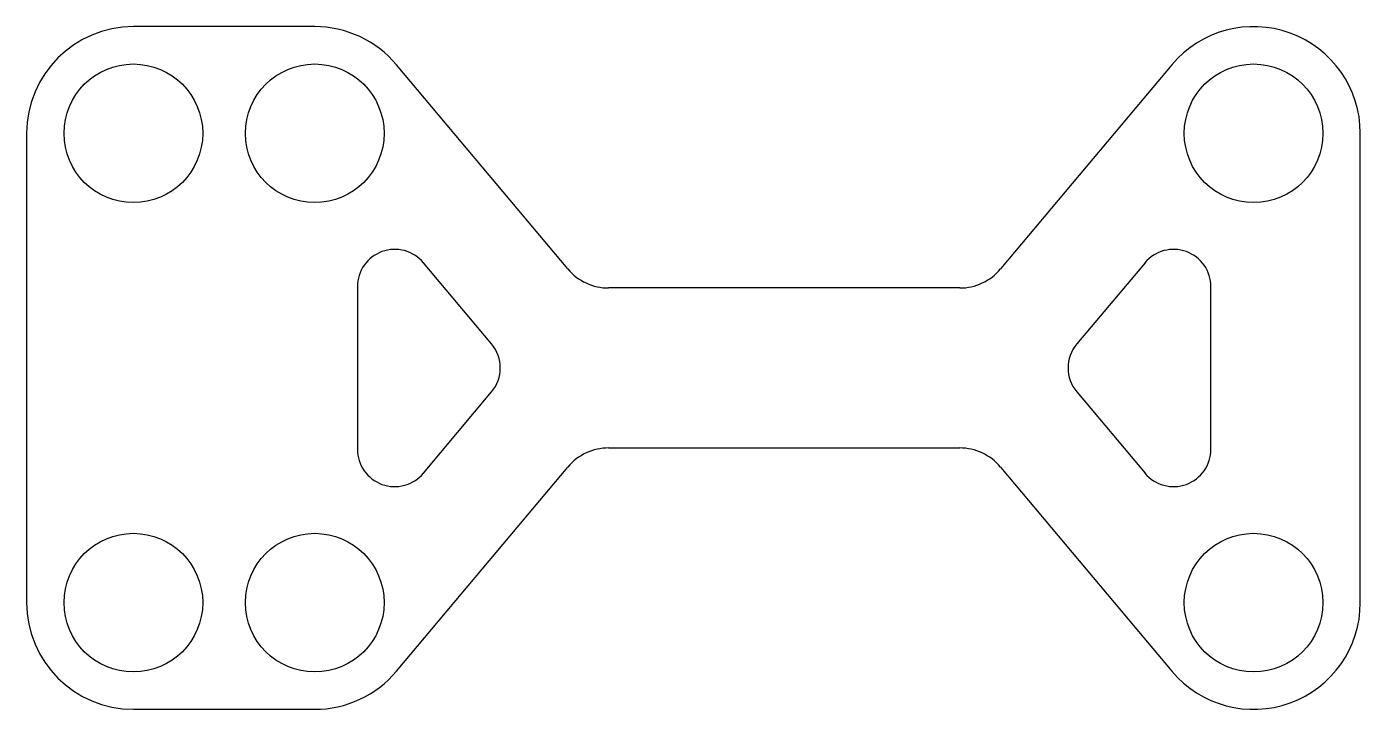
# Model space of a CAD drawing. Extents: x 83 to 208, y 75 to 139.
import ezdxf

# ---------------------------------------------------------------- set-up
doc = ezdxf.new("R2010")
doc.units = 0
doc.layers.get('0').update_dxf_attribs({"linetype": 'CONTINUOUS'})

msp = doc.modelspace()

# ---------------------------------------------------------------- linework, layer by layer
at = {"color": 7, "linetype": 'CONTINUOUS'}
for p, q in [((110.33, 138.78), (93.33, 138.78)), ((134.05, 116.07), (117.99, 135.21)), ((190.67, 135.21), (174.61, 116.07)), ((83.33, 128.78), (83.33, 84.78)), ((208.33, 84.78), (208.33, 128.78)), ((126.9, 109.03), (120.51, 116.65)), ((188.15, 116.65), (181.76, 109.03)), ((114.33, 114.4), (114.33, 99.16)), ((170.78, 114.28), (137.88, 114.28)), ((194.33, 99.16), (194.33, 114.4)), ((120.51, 96.91), (126.9, 104.53)), ((181.76, 104.53), (188.15, 96.91)), ((137.88, 99.28), (170.78, 99.28)), ((117.99, 78.35), (134.05, 97.49)), ((174.61, 97.49), (190.67, 78.35)), ((93.33, 74.78), (110.33, 74.78))]:
    msp.add_line(p, q, dxfattribs=at)
for centre in [(93.33, 128.78), (110.33, 128.78), (198.33, 128.78), (93.33, 84.78), (110.33, 84.78), (198.33, 84.78)]:
    msp.add_circle(centre, 6.5, dxfattribs=at)
for centre, radius, start, end in [((93.33, 128.78), 10, 90, 180), ((110.33, 128.78), 10, 40, 90), ((198.33, 128.78), 10, 0, 140), ((117.83, 114.4), 3.5, 40, 180), ((190.83, 114.4), 3.5, 0, 140), ((137.88, 119.28), 5, 220, 270), ((170.78, 119.28), 5, 270, 320), ((124.22, 106.78), 3.5, 320, 40), ((184.44, 106.78), 3.5, 140, 220), ((117.83, 99.16), 3.5, 180, 320), ((137.88, 94.28), 5, 90, 140), ((170.78, 94.28), 5, 40, 90), ((190.83, 99.16), 3.5, 220, 0), ((93.33, 84.78), 10, 180, 270), ((198.33, 84.78), 10, 220, 0), ((110.33, 84.78), 10, 270, 320)]:
    msp.add_arc(centre, radius, start, end, dxfattribs=at)

doc.saveas('drawing.dxf')
